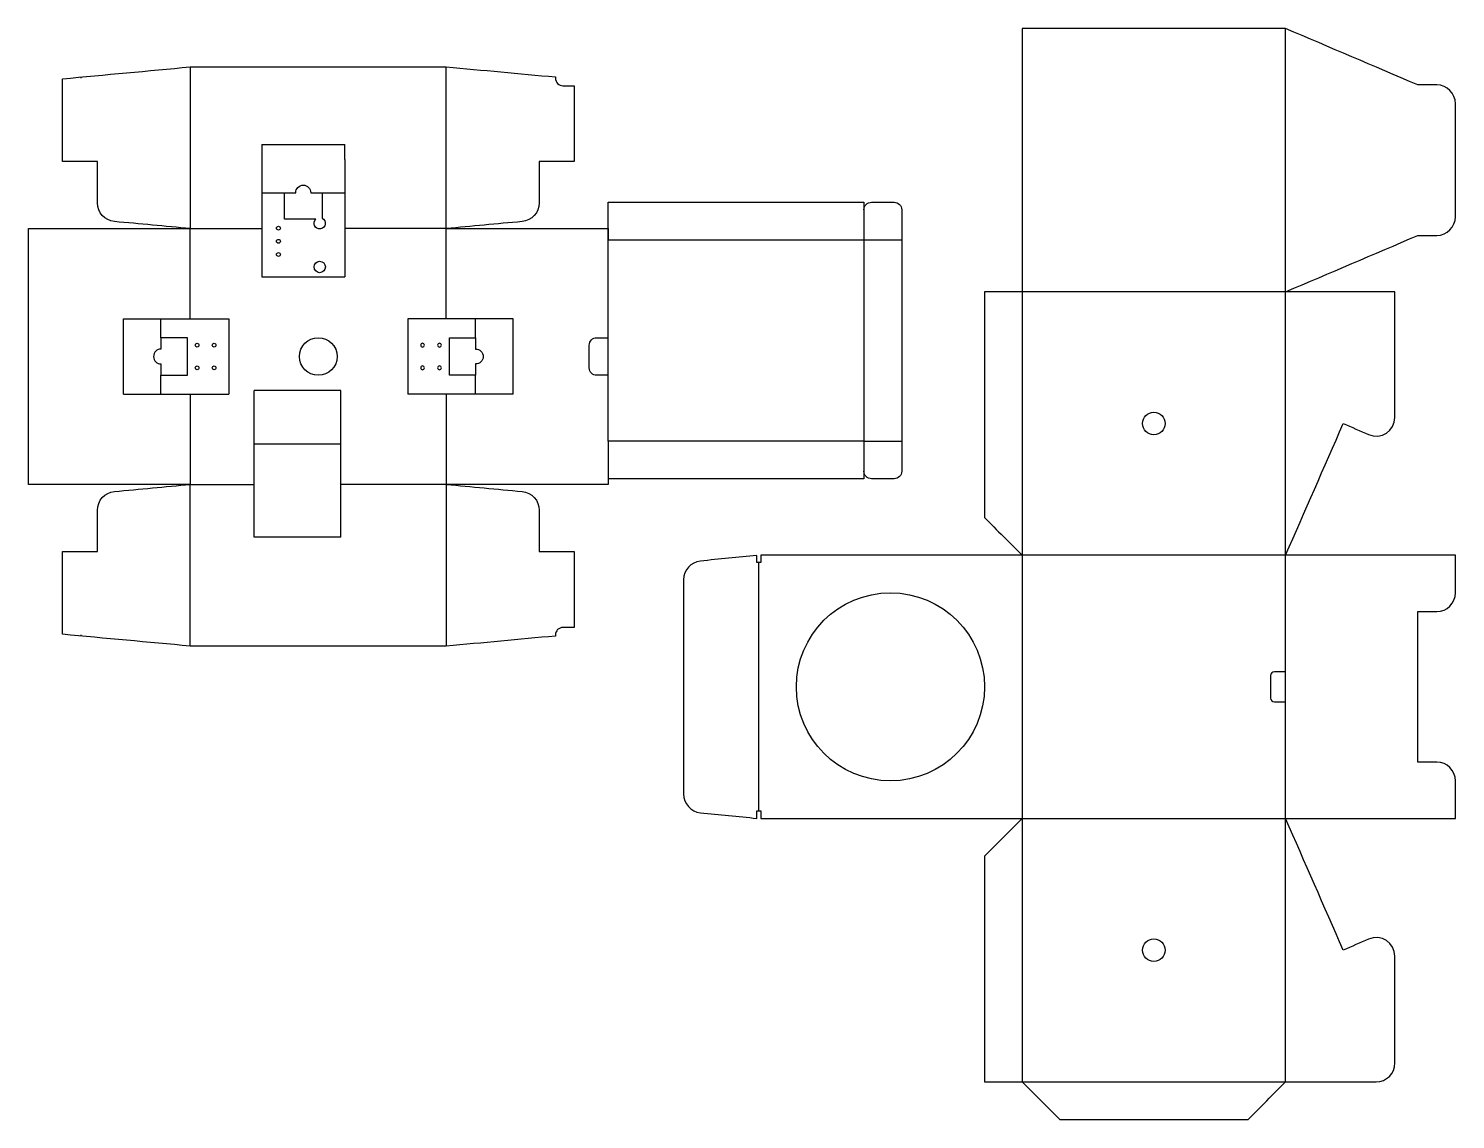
# Model space of a CAD drawing. Extents: x -493 to 582, y -411 to 411.
import ezdxf

# ---------------------------------------------------------------- set-up
doc = ezdxf.new("R2010")
doc.units = 0
doc.header["$MEASUREMENT"] = 0
for name, color, linetype in [('PIEGA_CONTINUA', 7, 'CONTINUOUS'), ('TAGLI_INTERNI', 7, 'CONTINUOUS'), ('TAGLIO_ESTERNI', 7, 'CONTINUOUS')]:
    doc.layers.add(name, color=color, linetype=linetype)

msp = doc.modelspace()

# ---------------------------------------------------------------- linework, layer by layer
at = {"layer": 'PIEGA_CONTINUA', "color": 5}
for points in [[(453.8, 213), (255.4, 213), (255.4, 14.5), (255.4, -183.9), (255.4, -382.3), (453.8, -382.3), (453.8, -183.9), (453.8, 14.5), (453.8, 213), (453.8, 411.4)], [(-371.2, 382.5), (-371.2, 260.6)], [(-178.4, 260.6), (-178.4, 382.5)], [(-317.4, 324), (-254.9, 324)], [(-317.3, 287.7), (-300.3, 287.7)], [(-272, 287.7), (-254.9, 287.7)], [(-371.2, 260.6), (-317.3, 260.6)], [(-371.2, 192.6), (-371.2, 260.6)], [(-178.4, 260.6), (-254.9, 260.6)], [(-178.4, 192.6), (-178.4, 260.6)], [(-56.5, 178.4), (-56.5, 252.1), (136.2, 252.1), (136.2, 100.5), (-56.5, 100.5), (-56.5, 150.1)], [(136.2, 252.1), (164.6, 252.1)], [(-317.3, 224.3), (-254.9, 224.3)], [(-421.6, 135.9), (-421.6, 192.6)], [(-393.3, 178.4), (-393.3, 192.6)], [(-342.3, 192.6), (-342.3, 135.9)], [(-207.3, 192.6), (-207.3, 135.9)], [(-156.3, 178.4), (-156.3, 192.6)], [(-128, 135.9), (-128, 192.6)], [(-393.3, 135.9), (-393.3, 150.1)], [(-156.3, 135.9), (-156.3, 150.1)], [(-371.2, 135.9), (-371.2, 67.9)], [(-257.8, 138.6), (-323, 138.6)], [(-178.4, 135.9), (-178.4, 67.9)], [(-257.8, 98.2), (-323, 98.2)], [(136.2, 100.5), (164.6, 100.5)], [(-371.2, 67.9), (-323, 67.9)], [(-371.2, -54), (-371.2, 67.9)], [(-178.4, 67.9), (-257.8, 67.9)], [(-178.4, 67.9), (-178.4, -54)], [(-257.8, 28.2), (-323, 28.2)], [(453.8, 14.5), (255.4, 14.5)], [(57, -178.2), (57, 8.9)], [(255.4, -183.9), (453.8, -183.9)]]:
    msp.add_lwpolyline(points, dxfattribs=at)
at = {"layer": 'TAGLI_INTERNI', "color": 1}
for points in [[(-317.3, 324), (-317.3, 224.3)], [(-254.9, 312.6), (-254.9, 324)], [(-254.9, 312.6), (-254.9, 224.3)], [(-421.6, 192.6), (-342.3, 192.6)], [(-128, 192.6), (-207.3, 192.6)], [(-56.5, 150.1), (-56.5, 178.4)], [(-421.6, 135.9), (-379.7, 135.9), (-376.8, 135.9), (-342.3, 135.9)], [(-323, 28.2), (-323, 138.6)], [(-257.8, 28.2), (-257.8, 138.6)], [(-128, 135.9), (-169.9, 135.9), (-172.7, 135.9), (-207.3, 135.9)], [(453.8, -73.3), (445.3, -73.3)], [(453.8, -96), (453.8, -73.3)], [(442.5, -76.2), (442.5, -93.2)], [(445.3, -96), (453.8, -96)]]:
    msp.add_lwpolyline(points, dxfattribs=at)
for points, knots in [([(-291.8, 287.7), (-294.6, 287.7), (-297.5, 287.7), (-300.3, 287.7), (-300.3, 281.1), (-300.3, 274.5), (-300.3, 267.8), (-292.4, 267.8), (-284.5, 267.8), (-276.6, 267.8), (-279.7, 265), (-277.3, 259.9), (-273.1, 260.5), (-269, 261.1), (-268.2, 266.7), (-272, 268.5), (-272, 274.9), (-272, 281.3), (-272, 287.7), (-274.8, 287.7), (-277.6, 287.7), (-280.5, 287.7), (-280.5, 290.8), (-283, 293.4), (-286.1, 293.4), (-289.3, 293.4), (-291.8, 290.8), (-291.8, 287.7)], [0, 0, 0, 0, 1, 1, 1, 2, 2, 2, 3, 3, 3, 4, 4, 4, 5, 5, 5, 6, 6, 6, 7, 7, 7, 8, 8, 8, 9, 9, 9, 9]), ([(-304.8, 259.5), (-304.1, 259.5), (-303.4, 260.2), (-303.4, 261), (-303.4, 261.7), (-304.1, 262.4), (-304.8, 262.4), (-305.6, 262.4), (-306.3, 261.7), (-306.3, 261), (-306.3, 260.2), (-305.6, 259.5), (-304.8, 259.5)], [0, 0, 0, 0, 1, 1, 1, 2, 2, 2, 3, 3, 3, 4, 4, 4, 4]), ([(-304.8, 249.6), (-304.1, 249.6), (-303.4, 250.3), (-303.4, 251), (-303.4, 251.8), (-304.1, 252.5), (-304.8, 252.5), (-305.6, 252.5), (-306.3, 251.8), (-306.3, 251), (-306.3, 250.3), (-305.6, 249.6), (-304.8, 249.6)], [0, 0, 0, 0, 1, 1, 1, 2, 2, 2, 3, 3, 3, 4, 4, 4, 4]), ([(-304.8, 239.7), (-304.1, 239.7), (-303.4, 240.3), (-303.4, 241.1), (-303.4, 241.9), (-304.1, 242.5), (-304.8, 242.5), (-305.6, 242.5), (-306.3, 241.9), (-306.3, 241.1), (-306.3, 240.3), (-305.6, 239.7), (-304.8, 239.7)], [0, 0, 0, 0, 1, 1, 1, 2, 2, 2, 3, 3, 3, 4, 4, 4, 4]), ([(-273.8, 227.4), (-271.4, 227.4), (-269.5, 229.4), (-269.5, 231.7), (-269.5, 234.1), (-271.4, 236), (-273.8, 236), (-276.1, 236), (-278, 234.1), (-278, 231.7), (-278, 229.4), (-276.1, 227.4), (-273.8, 227.4)], [0, 0, 0, 0, 1, 1, 1, 2, 2, 2, 3, 3, 3, 4, 4, 4, 4]), ([(-393.3, 158.6), (-396.4, 158.6), (-398.9, 161.1), (-398.9, 164.2), (-398.9, 167.4), (-396.4, 169.9), (-393.3, 169.9), (-393.3, 172.7), (-393.3, 175.6), (-393.3, 178.4), (-386.7, 178.4), (-380.1, 178.4), (-373.4, 178.4), (-373.4, 169), (-373.4, 159.5), (-373.4, 150.1), (-380.1, 150.1), (-386.7, 150.1), (-393.3, 150.1), (-393.3, 152.9), (-393.3, 155.7), (-393.3, 158.6)], [0, 0, 0, 0, 1, 1, 1, 2, 2, 2, 3, 3, 3, 4, 4, 4, 5, 5, 5, 6, 6, 6, 7, 7, 7, 7]), ([(-366.1, 171.3), (-365.3, 171.3), (-364.7, 172), (-364.7, 172.7), (-364.7, 173.5), (-365.3, 174.2), (-366.1, 174.2), (-366.9, 174.2), (-367.5, 173.5), (-367.5, 172.7), (-367.5, 172), (-366.9, 171.3), (-366.1, 171.3)], [0, 0, 0, 0, 1, 1, 1, 2, 2, 2, 3, 3, 3, 4, 4, 4, 4]), ([(-353.3, 171.3), (-352.5, 171.3), (-351.9, 172), (-351.9, 172.7), (-351.9, 173.5), (-352.5, 174.2), (-353.3, 174.2), (-354.1, 174.2), (-354.7, 173.5), (-354.7, 172.7), (-354.7, 172), (-354.1, 171.3), (-353.3, 171.3)], [0, 0, 0, 0, 1, 1, 1, 2, 2, 2, 3, 3, 3, 4, 4, 4, 4]), ([(-274.8, 150.1), (-267, 150.1), (-260.6, 156.4), (-260.6, 164.2), (-260.6, 172.1), (-267, 178.4), (-274.8, 178.4), (-282.6, 178.4), (-289, 172.1), (-289, 164.2), (-289, 156.4), (-282.6, 150.1), (-274.8, 150.1)], [0, 0, 0, 0, 1, 1, 1, 2, 2, 2, 3, 3, 3, 4, 4, 4, 4]), ([(-196.3, 171.3), (-197.1, 171.3), (-197.7, 172), (-197.7, 172.7), (-197.7, 173.5), (-197.1, 174.2), (-196.3, 174.2), (-195.5, 174.2), (-194.9, 173.5), (-194.9, 172.7), (-194.9, 172), (-195.5, 171.3), (-196.3, 171.3)], [0, 0, 0, 0, 1, 1, 1, 2, 2, 2, 3, 3, 3, 4, 4, 4, 4]), ([(-183.5, 171.3), (-184.3, 171.3), (-184.9, 172), (-184.9, 172.7), (-184.9, 173.5), (-184.3, 174.2), (-183.5, 174.2), (-182.7, 174.2), (-182.1, 173.5), (-182.1, 172.7), (-182.1, 172), (-182.7, 171.3), (-183.5, 171.3)], [0, 0, 0, 0, 1, 1, 1, 2, 2, 2, 3, 3, 3, 4, 4, 4, 4]), ([(-156.3, 169.9), (-156.3, 172.7), (-156.3, 175.6), (-156.3, 178.4), (-162.9, 178.4), (-169.5, 178.4), (-176.1, 178.4), (-176.1, 169), (-176.1, 159.5), (-176.1, 150.1), (-169.5, 150.1), (-162.9, 150.1), (-156.3, 150.1), (-156.3, 152.9), (-156.3, 155.7), (-156.3, 158.6), (-153.2, 158.6), (-150.6, 161.1), (-150.6, 164.2), (-150.6, 167.4), (-153.2, 169.9), (-156.3, 169.9)], [0, 0, 0, 0, 1, 1, 1, 2, 2, 2, 3, 3, 3, 4, 4, 4, 5, 5, 5, 6, 6, 6, 7, 7, 7, 7]), ([(-56.5, 150.1), (-59.4, 150.1), (-62.2, 150.1), (-65, 150.1), (-68.2, 150.1), (-70.7, 152.6), (-70.7, 155.7), (-70.7, 161.4), (-70.7, 167.1), (-70.7, 172.7), (-70.7, 175.9), (-68.2, 178.4), (-65, 178.4), (-62.2, 178.4), (-59.4, 178.4), (-56.5, 178.4)], [0, 0, 0, 0, 1, 1, 1, 2, 2, 2, 3, 3, 3, 4, 4, 4, 5, 5, 5, 5]), ([(-366.1, 154.3), (-365.3, 154.3), (-364.7, 155), (-364.7, 155.7), (-364.7, 156.5), (-365.3, 157.2), (-366.1, 157.2), (-366.9, 157.2), (-367.5, 156.5), (-367.5, 155.7), (-367.5, 155), (-366.9, 154.3), (-366.1, 154.3)], [0, 0, 0, 0, 1, 1, 1, 2, 2, 2, 3, 3, 3, 4, 4, 4, 4]), ([(-353.3, 154.3), (-352.5, 154.3), (-351.9, 155), (-351.9, 155.7), (-351.9, 156.5), (-352.5, 157.2), (-353.3, 157.2), (-354.1, 157.2), (-354.7, 156.5), (-354.7, 155.7), (-354.7, 155), (-354.1, 154.3), (-353.3, 154.3)], [0, 0, 0, 0, 1, 1, 1, 2, 2, 2, 3, 3, 3, 4, 4, 4, 4]), ([(-196.3, 154.3), (-197.1, 154.3), (-197.7, 155), (-197.7, 155.7), (-197.7, 156.5), (-197.1, 157.2), (-196.3, 157.2), (-195.5, 157.2), (-194.9, 156.5), (-194.9, 155.7), (-194.9, 155), (-195.5, 154.3), (-196.3, 154.3)], [0, 0, 0, 0, 1, 1, 1, 2, 2, 2, 3, 3, 3, 4, 4, 4, 4]), ([(-183.5, 154.3), (-184.3, 154.3), (-184.9, 155), (-184.9, 155.7), (-184.9, 156.5), (-184.3, 157.2), (-183.5, 157.2), (-182.7, 157.2), (-182.1, 156.5), (-182.1, 155.7), (-182.1, 155), (-182.7, 154.3), (-183.5, 154.3)], [0, 0, 0, 0, 1, 1, 1, 2, 2, 2, 3, 3, 3, 4, 4, 4, 4]), ([(354.6, 122.2), (349.9, 122.2), (346.1, 118.4), (346.1, 113.7), (346.1, 109), (349.9, 105.2), (354.6, 105.2), (359.3, 105.2), (363.1, 109), (363.1, 113.7), (363.1, 118.4), (359.3, 122.2), (354.6, 122.2)], [0, 0, 0, 0, 1, 1, 1, 2, 2, 2, 3, 3, 3, 4, 4, 4, 4]), ([(156.2, -13.8), (117, -13.8), (85.3, -45.5), (85.3, -84.7), (85.3, -123.8), (117, -155.5), (156.2, -155.5), (195.3, -155.5), (227, -123.8), (227, -84.7), (227, -45.5), (195.3, -13.8), (156.2, -13.8)], [0, 0, 0, 0, 1, 1, 1, 2, 2, 2, 3, 3, 3, 4, 4, 4, 4]), ([(354.6, -274.6), (349.9, -274.6), (346.1, -278.4), (346.1, -283.1), (346.1, -287.8), (349.9, -291.6), (354.6, -291.6), (359.3, -291.6), (363.1, -287.8), (363.1, -283.1), (363.1, -278.4), (359.3, -274.6), (354.6, -274.6)], [0, 0, 0, 0, 1, 1, 1, 2, 2, 2, 3, 3, 3, 4, 4, 4, 4])]:
    msp.add_open_spline(points, degree=3, knots=knots, dxfattribs=at)
for points in [[(445.3, -73.3), (443.7, -73.3), (442.5, -74.6), (442.5, -76.2)], [(442.5, -93.2), (442.5, -94.7), (443.7, -96), (445.3, -96)]]:
    msp.add_open_spline(points, degree=3, dxfattribs=at)
at = {"layer": 'TAGLIO_ESTERNI', "color": 1}
for points in [[(-453.4, 374), (-453.4, 374.9)], [(136.2, 100.5), (136.2, 72.1), (-56.5, 72.1)], [(-453.4, -46.4), (-453.4, -45.5)]]:
    msp.add_lwpolyline(points, dxfattribs=at)
for points, knots in [([(0.3, -165.4), (0.3, -111.6), (0.3, -57.8), (0.3, -4), (0.3, 3.3), (5.8, 9.4), (13, 10.1), (27.2, 11.6), (41.4, 13), (55.5, 14.4), (55.5, 12.5), (55.5, 10.7), (55.5, 8.9), (56.5, 8.9), (57.4, 8.9), (58.4, 8.9), (58.4, 10.8), (58.4, 12.6), (58.4, 14.5), (124, 14.5), (189.7, 14.5), (255.4, 14.5), (245.9, 24), (236.5, 33.4), (227, 42.9), (227, 99.6), (227, 156.3), (227, 213), (236.5, 213), (245.9, 213), (255.4, 213), (255.4, 279.1), (255.4, 345.2), (255.4, 411.4), (321.5, 411.4), (387.7, 411.4), (453.8, 411.4), (487, 397.2), (520.2, 383), (553.4, 368.9), (558.1, 368.9), (562.8, 368.9), (567.6, 368.9), (575.4, 368.9), (581.7, 362.5), (581.7, 354.7), (581.7, 326.3), (581.7, 298), (581.7, 269.6), (581.7, 261.8), (575.4, 255.5), (567.6, 255.5), (562.8, 255.5), (558.1, 255.5), (553.4, 255.5), (520.2, 241.3), (487, 227.1), (453.8, 213), (481.2, 213), (508.7, 213), (536.1, 213), (536.1, 181.4), (536.1, 149.9), (536.1, 118.4), (536.1, 108.2), (525.6, 101.3), (516.3, 105.4), (509.9, 108.2), (503.5, 111), (497.2, 113.7), (482.7, 80.7), (468.3, 47.6), (453.8, 14.5), (496.4, 14.5), (539.1, 14.5), (581.7, 14.5), (581.7, 5.1), (581.7, -4.4), (581.7, -13.8), (581.7, -21.6), (575.4, -28), (567.6, -28), (562.8, -28), (558.1, -28), (553.4, -28), (553.4, -65.8), (553.4, -103.6), (553.4, -141.4), (558.1, -141.4), (562.8, -141.4), (567.6, -141.4), (575.4, -141.4), (581.7, -147.7), (581.7, -155.5), (581.7, -165), (581.7, -174.4), (581.7, -183.9), (539.1, -183.9), (496.4, -183.9), (453.8, -183.9), (468.3, -217), (482.7, -250), (497.2, -283.1), (503.5, -280.3), (509.9, -277.5), (516.3, -274.8), (525.6, -270.7), (536.1, -277.5), (536.1, -287.7), (536.1, -314.5), (536.1, -341.3), (536.1, -368.1), (536.1, -376), (529.8, -382.3), (521.9, -382.3), (499.2, -382.3), (476.5, -382.3), (453.8, -382.3), (444.4, -391.8), (434.9, -401.2), (425.5, -410.7), (378.2, -410.7), (331, -410.7), (283.7, -410.7), (274.3, -401.2), (264.8, -391.8), (255.4, -382.3), (245.9, -382.3), (236.5, -382.3), (227, -382.3), (227, -325.6), (227, -268.9), (227, -212.2), (236.5, -202.8), (245.9, -193.3), (255.4, -183.9), (189.7, -183.9), (124, -183.9), (58.4, -183.9), (58.4, -182), (58.4, -180.1), (58.4, -178.2), (57.4, -178.2), (56.5, -178.2), (55.5, -178.2), (55.5, -180.1), (55.5, -181.9), (55.5, -183.8), (41.4, -182.3), (27.2, -180.9), (13, -179.5), (5.8, -178.8), (0.3, -172.7), (0.3, -165.4)], [0, 0, 0, 0, 1, 1, 1, 2, 2, 2, 3, 3, 3, 4, 4, 4, 5, 5, 5, 6, 6, 6, 7, 7, 7, 8, 8, 8, 9, 9, 9, 10, 10, 10, 11, 11, 11, 12, 12, 12, 13, 13, 13, 14, 14, 14, 15, 15, 15, 16, 16, 16, 17, 17, 17, 18, 18, 18, 19, 19, 19, 20, 20, 20, 21, 21, 21, 22, 22, 22, 23, 23, 23, 24, 24, 24, 25, 25, 25, 26, 26, 26, 27, 27, 27, 28, 28, 28, 29, 29, 29, 30, 30, 30, 31, 31, 31, 32, 32, 32, 33, 33, 33, 34, 34, 34, 35, 35, 35, 36, 36, 36, 37, 37, 37, 38, 38, 38, 39, 39, 39, 40, 40, 40, 41, 41, 41, 42, 42, 42, 43, 43, 43, 44, 44, 44, 45, 45, 45, 46, 46, 46, 47, 47, 47, 48, 48, 48, 49, 49, 49, 50, 50, 50, 51, 51, 51, 51]), ([(-56.5, 100.5), (-56.5, 89.6), (-56.5, 78.7), (-56.5, 67.9), (-97.2, 67.9), (-137.8, 67.9), (-178.4, 67.9), (-159.4, 66.1), (-140.3, 64.3), (-121.3, 62.5), (-114, 61.9), (-108.4, 55.7), (-108.4, 48.4), (-108.4, 38.1), (-108.4, 27.7), (-108.4, 17.4), (-107.5, 17.4), (-106.5, 17.4), (-105.6, 17.4), (-97.7, 17.4), (-89.9, 17.4), (-82, 17.4), (-82, -1.7), (-82, -20.8), (-82, -39.9), (-84.9, -39.9), (-87.7, -39.9), (-90.5, -39.9), (-93.7, -39.9), (-96.2, -42.4), (-96.2, -45.5), (-96.2, -45.8), (-96.2, -46.1), (-96.2, -46.4), (-123.6, -48.9), (-151, -51.5), (-178.4, -54), (-242.7, -54), (-306.9, -54), (-371.2, -54), (-403.3, -51), (-435.4, -48.1), (-467.5, -45.1), (-467.5, -43.3), (-467.5, -41.6), (-467.5, -39.9), (-467.5, -20.8), (-467.5, -1.7), (-467.5, 17.4), (-459.7, 17.4), (-451.9, 17.4), (-444, 17.4), (-443.1, 17.4), (-442.1, 17.4), (-441.2, 17.4), (-441.2, 27.7), (-441.2, 38.1), (-441.2, 48.4), (-441.2, 55.7), (-435.6, 61.9), (-428.3, 62.5), (-409.3, 64.3), (-390.2, 66.1), (-371.2, 67.9), (-411.8, 67.9), (-452.4, 67.9), (-493.1, 67.9), (-493.1, 132.1), (-493.1, 196.4), (-493.1, 260.6), (-452.4, 260.6), (-411.8, 260.6), (-371.2, 260.6), (-390.2, 262.4), (-409.3, 264.2), (-428.3, 265.9), (-435.6, 266.6), (-441.2, 272.7), (-441.2, 280), (-441.2, 290.4), (-441.2, 300.7), (-441.2, 311.1), (-442.1, 311.1), (-443.1, 311.1), (-444, 311.1), (-451.9, 311.1), (-459.7, 311.1), (-467.5, 311.1), (-467.5, 330.2), (-467.5, 349.2), (-467.5, 368.3), (-467.5, 370.1), (-467.5, 371.8), (-467.5, 373.5), (-435.4, 376.5), (-403.3, 379.5), (-371.2, 382.5), (-306.9, 382.5), (-242.7, 382.5), (-178.4, 382.5), (-151, 380), (-123.6, 377.4), (-96.2, 374.9), (-96.2, 374.6), (-96.2, 374.3), (-96.2, 374), (-96.2, 370.9), (-93.7, 368.3), (-90.5, 368.3), (-87.7, 368.3), (-84.9, 368.3), (-82, 368.3), (-82, 349.2), (-82, 330.2), (-82, 311.1), (-89.9, 311.1), (-97.7, 311.1), (-105.6, 311.1), (-106.5, 311.1), (-107.5, 311.1), (-108.4, 311.1), (-108.4, 300.7), (-108.4, 290.4), (-108.4, 280), (-108.4, 272.7), (-114, 266.6), (-121.3, 265.9), (-140.3, 264.2), (-159.4, 262.4), (-178.4, 260.6), (-137.8, 260.6), (-97.2, 260.6), (-56.5, 260.6), (-56.5, 257.8), (-56.5, 254.9), (-56.5, 252.1), (-56.5, 261.6), (-56.5, 271), (-56.5, 280.5), (7.7, 280.5), (72, 280.5), (136.2, 280.5), (136.2, 271), (136.2, 261.6), (136.2, 252.1)], [0, 0, 0, 0, 1, 1, 1, 2, 2, 2, 3, 3, 3, 4, 4, 4, 5, 5, 5, 6, 6, 6, 7, 7, 7, 8, 8, 8, 9, 9, 9, 10, 10, 10, 11, 11, 11, 12, 12, 12, 13, 13, 13, 14, 14, 14, 15, 15, 15, 16, 16, 16, 17, 17, 17, 18, 18, 18, 19, 19, 19, 20, 20, 20, 21, 21, 21, 22, 22, 22, 23, 23, 23, 24, 24, 24, 25, 25, 25, 26, 26, 26, 27, 27, 27, 28, 28, 28, 29, 29, 29, 30, 30, 30, 31, 31, 31, 32, 32, 32, 33, 33, 33, 34, 34, 34, 35, 35, 35, 36, 36, 36, 37, 37, 37, 38, 38, 38, 39, 39, 39, 40, 40, 40, 41, 41, 41, 42, 42, 42, 43, 43, 43, 44, 44, 44, 45, 45, 45, 46, 46, 46, 47, 47, 47, 48, 48, 48, 48]), ([(136.2, 274.8), (136.2, 277.9), (138.8, 280.5), (141.9, 280.5), (147.6, 280.5), (153.2, 280.5), (158.9, 280.5), (162, 280.5), (164.6, 277.9), (164.6, 274.8), (164.6, 267.2), (164.6, 259.7), (164.6, 252.1), (164.6, 201.6), (164.6, 151), (164.6, 100.5), (164.6, 92.9), (164.6, 85.3), (164.6, 77.8), (164.6, 74.6), (162, 72.1), (158.9, 72.1), (153.2, 72.1), (147.6, 72.1), (141.9, 72.1), (138.8, 72.1), (136.2, 74.6), (136.2, 77.8)], [0, 0, 0, 0, 1, 1, 1, 2, 2, 2, 3, 3, 3, 4, 4, 4, 5, 5, 5, 6, 6, 6, 7, 7, 7, 8, 8, 8, 9, 9, 9, 9])]:
    msp.add_open_spline(points, degree=3, knots=knots, dxfattribs=at)

doc.saveas('drawing.dxf')
